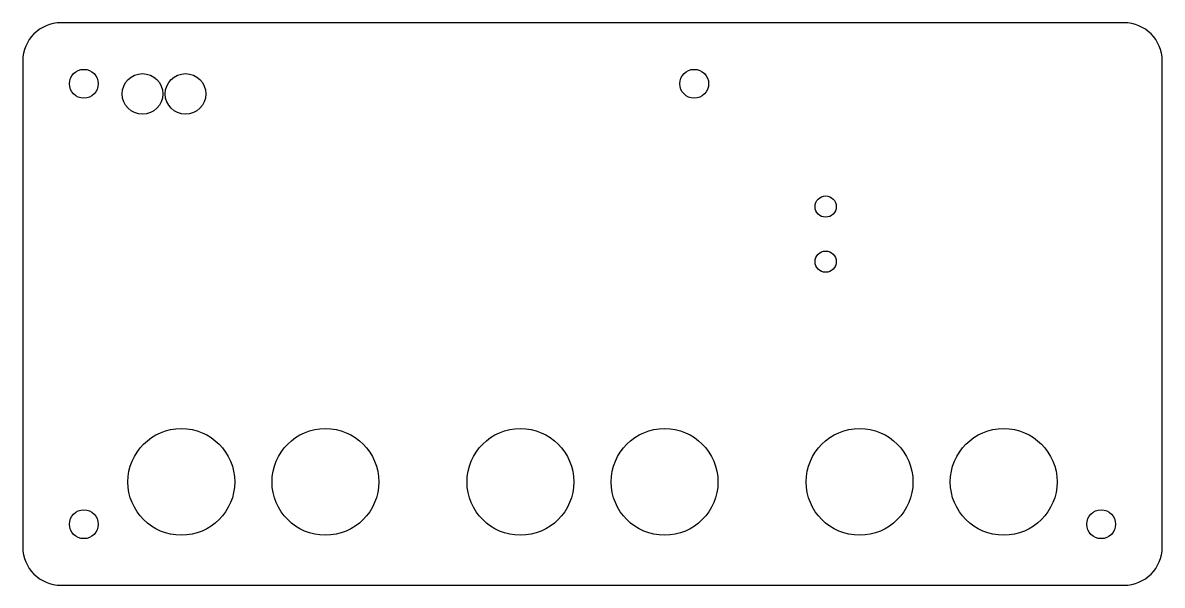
# Model space of a CAD drawing. Header units: millimetres. Extents: x -3 to 131, y -3 to 63.
import ezdxf

# ---------------------------------------------------------------- set-up
doc = ezdxf.new("R2010")
doc.units = ezdxf.units.MM

msp = doc.modelspace()

# ---------------------------------------------------------------- linework, layer by layer
for p, q in [((126.7, 63.2, 1.25), (1.3, 63.2, 1.25)), ((-3.2, 58.7, 1.25), (-3.2, 1.3, 1.25)), ((131.2, 1.3, 1.25), (131.2, 58.7, 1.25)), ((1.3, -3.2, 1.25), (126.7, -3.2, 1.25))]:
    msp.add_line(p, q)
for centre, radius in [((4, 56, 1.25), 1.7), ((10.92, 54.8, 1.25), 2.4), ((16, 54.8, 1.25), 2.4), ((76, 56, 1.25), 1.7), ((91.5, 41.5, 1.25), 1.25), ((91.5, 35, 1.25), 1.25), ((15.5, 9, 1.25), 6.3), ((32.5, 9, 1.25), 6.3), ((55.5, 9, 1.25), 6.3), ((72.5, 9, 1.25), 6.3), ((95.5, 9, 1.25), 6.3), ((112.5, 9, 1.25), 6.3), ((4, 4, 1.25), 1.7), ((124, 4, 1.25), 1.7)]:
    msp.add_circle(centre, radius)
for centre, start, end in [((1.3, 58.7, 1.25), 90, 180), ((126.7, 58.7, 1.25), 0, 90), ((1.3, 1.3, 1.25), 180, 270), ((126.7, 1.3, 1.25), -90, 0)]:
    msp.add_arc(centre, 4.5, start, end)

doc.saveas('drawing.dxf')
